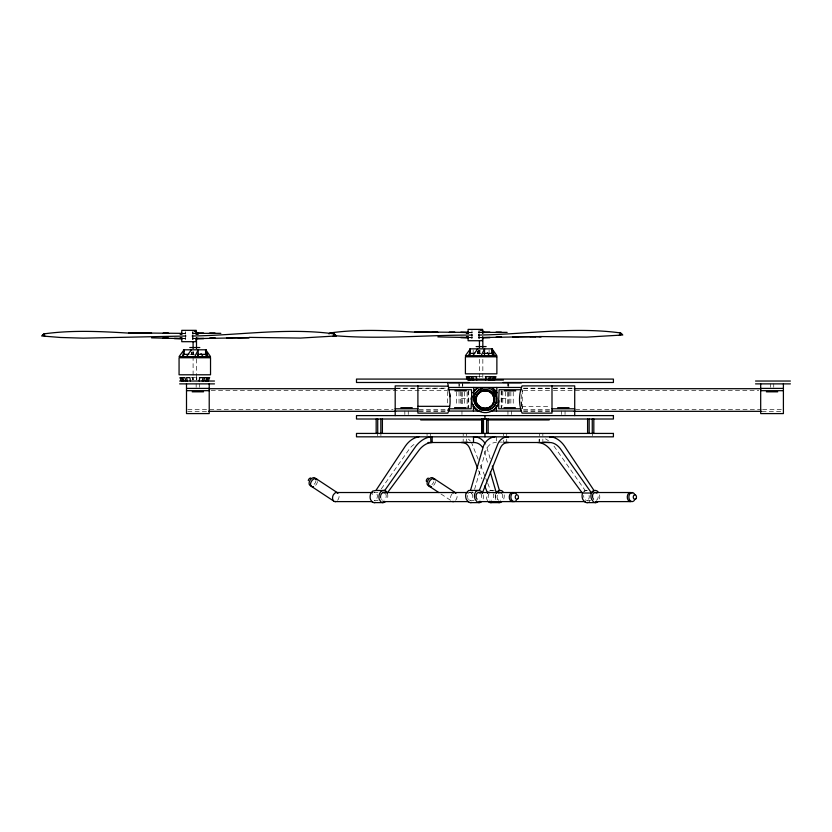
<?xml version="1.0" encoding="UTF-8"?>
<svg xmlns="http://www.w3.org/2000/svg" width="832" height="832" viewBox="0 0 832 832"><rect width="100%" height="100%" fill="white"/><g stroke="black" fill="none" stroke-linecap="round" stroke-linejoin="round"><path stroke-width="0.62" stroke-dasharray="4.16 3.12" d="M185.619 338.853L182.208 338.333L185.619 338.853L185.619 338.114M185.619 333.923L185.619 333.174L183.352 333.372M192.431 338.853L196.976 338.177L192.431 338.853L192.431 338.114M192.431 333.923L192.431 333.174L194.698 333.372M471.962 336.877L471.962 337.896L469.685 337.688M468.551 332.405L471.962 332.758L471.962 332.218L469.685 332.415M478.774 337.158L478.774 337.896L481.042 337.688M482.175 332.53L478.774 332.758L478.774 332.218L481.042 332.415M522.246 407.347L522.246 408.564M196.56 379.891L196.685 377.624M539.011 441.449L539.136 439.182M191.599 354.349L191.724 352.082M196.737 379.891L196.872 377.624M477.932 353.392L478.067 351.125M521.539 394.586L521.019 399.516L521.622 405.912M474.594 489.33L485.638 451.204A20.311 13.915 70.2 0 1 496.392 442.51M337.594 500.282L338.25 499.335A4.742 3.276 -72.6 0 0 338.967 494.79L338.603 493.854M452.078 493.854L451.422 494.79A4.742 3.276 -72.6 0 0 450.715 499.335L451.079 500.282M455.614 500.282L456.279 499.335A4.742 3.276 -72.6 0 0 456.986 494.79L456.622 493.854M381.378 488.79L409.739 448.448A17.212 11.794 -70.2 0 1 415.189 443.799M589.066 501.79L589.919 500.812M583.492 492.17L585.146 490.464L587.673 490.464M583.97 491.109L587.298 490.485M489.091 491.109L491.358 490.277L493.522 491.109M183.352 333.507L185.619 333.174L182.208 333.507L185.619 333.715L183.352 333.528M182.208 333.694L185.619 333.216M468.551 332.738L471.962 332.758M194.698 333.528L192.431 333.715L195.842 333.486L192.431 333.174L194.698 333.507M478.774 332.758L481.042 332.571L478.774 332.218L483.319 332.894M192.431 338.811L194.698 338.645M183.352 338.468L185.619 338.322L182.208 338.51L185.619 338.645L182.208 338.634M469.685 337.511L471.962 337.366L468.551 337.553M482.175 337.542L478.774 337.688L482.175 337.678M192.431 333.382L195.842 333.362M482.175 332.405L478.774 332.426L483.319 332.602M195.842 338.634L192.431 338.645L195.842 338.499L192.431 338.322L194.698 338.468M477.204 353.392L480.74 353.392M190.351 354.349L194.802 354.349M477.994 376.667L483.028 376.667M191.329 377.624L197.943 377.624M396.458 388.18L415.376 388.18M419.193 388.18L447.658 388.18M523.536 388.18L550.711 388.18M553.259 388.18L573.446 388.18M395.689 388.7L446.358 388.7M523.546 388.7L552.126 388.7M553.426 388.7L572.915 388.7M211.193 390.406L447.658 390.406M523.546 390.406L552.126 390.406M553.426 390.406L758.711 390.406M461.334 398.382L468.104 398.382M501.8 398.382L508.57 398.382M521.664 406.328L550.732 406.328M187.803 409.614L393.089 409.614M419.078 409.614L447.658 409.614M523.546 409.614L549.526 409.614M575.515 409.614L761.311 409.614M762.611 409.614L783.401 409.614M419.193 410.852L446.368 410.852M523.536 410.852L550.711 410.852M187.762 411.289L208.593 411.33M419.078 411.33L446.358 411.33M523.546 411.33L549.526 411.33M761.956 411.289L783.401 411.33M494.354 490.422L490.568 490.422L487.698 483.226M374.057 492.523L377.936 492.523M468.489 492.523L473.658 492.523M378.092 500.365L374.306 500.365A4.004 2.818 -82.9 0 0 376.366 499.21A3.9 2.746 -82.9 0 0 376.709 493.678A4.004 2.818 -82.9 0 0 374.057 492.669M474.126 500.365L470.34 500.365A4.004 2.818 82.9 0 0 472.254 499.21M590.543 500.365L586.758 500.365A4.004 2.818 82.9 0 0 588.671 499.21M468.551 337.678L471.962 337.688L468.551 337.542M182.208 333.362L185.619 333.382M482.175 337.553L478.774 337.366L481.042 337.511M498.815 441.979L502.434 442.177M183.352 338.645L185.619 338.811M192.431 333.216L195.842 333.694M440.97 493.969L450.559 500.292M472.014 491.722L473.533 493.012M553.977 446.118L585.146 490.464M487.573 500.812L486.949 499.533A6.136 4.316 -82.9 0 1 486.793 494.853M478.691 349.991L479.669 352.258M478.598 470.694L481.894 478.92M478.13 459.233L472.867 446.035A21.559 14.768 -70.2 0 0 471.765 443.331M480.522 465.234L485.306 477.225M485.784 478.421L487.219 482.019M490.194 458.682L486.46 446.17A25.792 17.67 -70.2 0 0 485.742 444.59M484.266 451.204L487.833 463.497M521.435 405.912L520.988 401.856M192.733 377.624L192.858 379.891M192.91 377.624L193.034 379.891M522.215 390.78L522.246 391.685M191.443 354.349L191.412 352.082L191.391 354.349M773.75 383.874L773.75 387.275M770.338 383.874L770.338 387.275M592.405 433.43L592.405 435.698M565.053 411.06L565.053 414.471M561.652 411.06L561.652 414.471M542.849 433.43L542.849 435.698M542.849 439.109L542.849 442.51M539.458 433.43L539.458 435.698M539.458 439.109L539.458 442.51M522.246 389.698L522.246 409.334M513.23 391.799L513.23 405.538M511.347 411.06L511.347 414.471M510.858 391.799L510.858 405.538M509.194 391.799L509.194 405.538M508.758 384.02L508.758 386.298M508.57 392.267L508.57 405.714M508.29 382.918L508.29 386.318M507.946 411.06L507.946 414.471M507.572 382.481L507.572 386.152M507.572 392.267L507.572 405.714M506.719 433.43L506.719 435.698M506.719 439.109L506.719 442.51M505.294 391.799L505.294 405.538M503.329 433.43L503.329 435.698M503.329 440.242L503.329 442.51M502.788 391.04L502.788 405.714M501.8 391.04L501.8 408.158M501.166 390.551L501.166 408.034M496.392 436.831L496.392 441.844M489.091 349.991L489.091 353.392M482.841 359.278L482.841 377.478M480.002 349.991L480.002 353.392M479.44 330.689L479.44 333.278M479.44 334.578L479.44 338.478M479.44 350.178L479.44 354.078M479.44 359.278L479.44 377.478M478.774 330.647L478.774 333.164M478.774 334.433L478.774 339.477M478.795 349.991L478.795 353.392M473.19 349.991L473.19 353.392M471.962 330.647L471.962 333.164M471.962 334.433L471.962 339.477M468.738 390.551L468.738 408.034M468.104 391.04L468.104 408.158M467.116 392.267L467.116 408.158M466.565 433.43L466.565 435.698M466.575 439.109L466.575 441.376M464.61 391.799L464.61 405.538M463.195 433.43L463.195 435.698M463.185 439.109L463.185 441.376M462.769 384.02L462.769 386.298M462.322 382.481L462.301 386.318M462.322 392.267L462.322 405.714M461.958 411.06L461.958 414.471M461.334 392.267L461.334 405.714M460.71 391.799L460.71 405.538M459.358 384.02L459.358 386.298M459.046 391.799L459.046 405.538M458.9 382.918L458.9 386.318M456.674 391.799L456.674 405.538M447.658 391.498L447.658 405.184M430.435 433.43L430.435 435.698M427.055 433.43L427.055 435.698M408.252 411.06L408.252 414.471M404.841 411.06L404.841 414.471M380.9 433.43L380.9 435.698M377.499 433.43L377.499 435.698M199.566 383.874L199.566 387.275M196.498 358.935L196.498 379.735M196.154 383.874L196.154 387.275M193.658 352.082L193.658 354.349M193.097 331.635L193.097 334.235M193.097 335.535L193.097 339.435M193.097 351.135L193.097 355.035M193.097 356.335L193.097 379.735M192.431 331.604L192.431 334.121M192.431 335.39L192.431 340.434M192.452 352.082L192.452 354.349M185.619 331.604L185.619 334.121M185.619 335.39L185.619 340.434M315.994 480.646A4.545 2.912 -56.6 0 1 312.978 485.274M317.45 481.603A4.545 2.912 -56.6 0 1 315.307 485.576M433.774 481.707A4.545 2.912 -56.6 0 1 431.87 484.619M435.469 481.603A4.545 2.912 -56.6 0 1 432.453 486.231M468.447 439.14A21.559 14.768 -70.2 0 1 470.278 441.002M504.182 494.853A6.136 4.316 -82.9 0 1 503.454 499.533M501.966 493.678A3.9 2.746 -82.9 0 1 501.623 499.221A4.004 2.818 -82.9 0 1 500.302 500.23M497.744 499.221A3.9 2.746 -82.9 0 1 498.087 493.678M498.846 500.23A4.004 2.818 -82.9 0 1 497.65 499.21M495.778 499.533A6.136 4.316 -82.9 0 1 495.622 494.853M387.41 493.366A6.136 4.316 -82.9 0 1 387.036 499.533M385.549 493.678A3.9 2.746 -82.9 0 1 385.206 499.221A4.004 2.818 -82.9 0 1 383.874 500.23M381.326 499.221A3.9 2.746 -82.9 0 1 380.931 498.41M382.429 500.23A4.004 2.818 -82.9 0 1 381.774 499.834M372.237 494.489A3.9 2.746 -82.9 0 1 372.736 493.678M493.137 493.678A3.9 2.746 -82.9 0 1 492.794 499.221A4.004 2.818 -82.9 0 1 491.462 500.23M489.154 493.678A3.9 2.746 -82.9 0 0 488.81 499.221A4.004 2.818 -82.9 0 0 490.017 500.23M494.998 493.366A6.136 4.316 -82.9 0 1 494.614 499.533M545.449 438.849A26.915 18.45 70.2 0 1 548.465 440.742M468.281 499.221A3.9 2.746 82.9 0 1 467.782 498.41M467.449 497.463A3.9 2.746 82.9 0 1 467.324 495.435M471.817 493.678A3.9 2.746 82.9 0 1 472.15 499.221M467.938 493.678A4.004 2.818 82.9 0 1 468.489 493.064M469.134 492.669A4.004 2.818 82.9 0 1 471.91 493.678M469.602 500.23A4.004 2.818 82.9 0 1 468.905 499.834M583.866 497.463A3.9 2.746 82.9 0 1 583.742 495.435M589.066 495.435A3.9 2.746 82.9 0 1 588.578 499.221M586.019 500.23A4.004 2.818 82.9 0 1 585.322 499.834M596.305 500.23A4.004 2.818 82.9 0 0 597.501 499.21A3.9 2.746 82.9 0 0 597.168 493.678M599.529 494.853A6.136 4.316 82.9 0 1 599.373 499.533M480.75 493.678A3.9 2.746 82.9 0 1 481.094 499.221A4.004 2.818 82.9 0 1 479.887 500.23M483.111 494.853A6.136 4.316 82.9 0 1 482.955 499.533M483.319 337.23L478.774 337.896L483.319 337.22M471.962 337.854L468.551 337.376L471.962 337.896M477.776 353.392L477.755 351.125L477.734 353.392"/><path stroke-width="1.25" d="M185.619 336.43L185.619 335.598M192.431 336.43L192.431 335.598M471.962 335.473L471.962 334.641M478.774 335.473L478.774 334.641M198.162 354.349L198.13 356.616L198.203 354.349M484.474 355.659L484.546 348.847L481.135 355.659M185.619 336.014L83.283 338.156L60.497 337.48L41.621 335.951L43.805 334.006A2.725 0.894 0 0 1 44.876 333.757C73.445 329.878 102.378 331.5 131.04 333.247M471.609 396.126L471.151 408.793L448.895 408.793M476.216 397.176C472.493 409.854 494.302 412.724 494 399.516C494.447 387.244 474.136 388.367 476.029 400.483M498.451 400.462L498.108 403.042A13.624 13.624 0 0 0 498.524 400.702M447.658 382.481C449.405 392.288 452.098 403.541 447.814 413.14L417.903 413.14L417.903 385.892M199.191 381.035L199.67 377.624M485.534 380.078L486.013 376.667M184.028 349.804L182.655 356.616L184.028 354.349L184.028 349.804L179.067 356.616L210.527 356.616L205.764 349.804M470.371 348.847L468.998 355.659L470.371 353.392L470.371 348.847L465.41 355.659L496.87 355.659L492.107 348.847M202.259 381.035L203.06 377.624L199.399 377.624M488.592 380.078L489.403 376.667L485.264 376.667M203.715 381.035L204.672 377.624M490.058 380.078L491.015 376.667M205.702 381.035L206.877 377.624L203.871 377.624M492.034 380.078L493.22 376.667L490.214 376.667M206.804 381.035L208.104 377.624M493.147 380.078L494.447 376.667M481.489 492.263L482.362 493.012L500.209 448.334A16.078 11.014 70.2 0 1 507.395 442.53L508.487 442.51L504.858 442.312M208.208 381.035L209.654 377.624L207.303 377.624M494.551 380.078L495.997 376.667L493.646 376.667M447.803 410.467L448.323 409.334M537.742 442.51L538.949 442.582A21.434 14.685 70.2 0 1 551.637 451.214L582.494 493.366A6.136 4.316 82.9 0 0 582.868 499.533L584.636 501.79A6.323 4.451 82.9 0 0 588.037 502.403M194.802 356.616L198.203 349.804L198.203 356.616M447.658 386.183L395.19 385.892L395.19 415.605M574.714 415.605L574.714 385.892L522.08 385.892C518.669 394.566 518.669 404.466 522.08 413.14L552.001 413.14L552.001 385.892M484.713 485.961L487.542 493.012L488.114 492.086M490.318 472.108L496.371 493.012C497.442 490.225 501.602 489.216 503.204 492.086M375.336 502.403A6.323 4.451 -82.9 0 1 372.008 501.79L370.531 499.533A6.136 4.316 -82.9 0 1 370.906 493.366L372.674 491.109L375.918 490.464L405.402 446.025A22.703 15.558 -70.2 0 1 418.839 436.904M384.748 490.464L415.927 446.118A26.915 18.45 -70.2 0 1 430.643 436.914L432.162 436.831L432.162 442.51L430.955 442.582A21.434 14.685 -70.2 0 0 418.257 451.214L387.244 493.022L384.748 490.464L375.918 490.464M186.524 356.616L191.391 349.804M472.867 355.659L477.734 348.847M182.354 356.616L184.028 354.349M468.697 355.659L470.371 353.392M494.738 408.949L496.746 406.328A13.624 13.624 0 0 1 491.764 411.32M249.278 337.376L300.446 338.073L336.45 335.93L334.246 334.006A2.725 0.894 0 0 0 333.185 333.757C286.364 327.59 239.325 335.296 192.431 336.014M539.022 336.534L586.789 337.116L622.773 334.994L620.578 333.05A2.725 0.894 0 0 0 619.518 332.8C572.707 326.633 525.668 334.339 478.774 335.057M582.66 493.022L591.49 493.022L593.986 490.464L564.491 446.025A22.703 15.558 70.2 0 0 549.786 436.842L549.786 437.507M328.994 333.944L330.148 333.05A2.725 0.894 0 0 1 331.209 332.8C360.162 328.879 389.48 330.585 418.517 332.363M487.542 493.012L488.301 492.367M496.371 493.012L499.398 490.422L492.315 466.003M492.835 410.498L494.582 409.146M332.696 336.367L335.4 334.901M619.039 335.41L621.743 333.944M43.337 334.277L44.876 333.757M329.68 333.32L331.209 332.8M468.551 332.717L466.284 333.05L468.551 332.738M493.074 353.309L492.107 353.392L493.095 354.91M482.175 337.678L490.131 337.532L482.175 337.542M468.551 337.542L460.606 337.532L468.551 337.678M468.551 337.553L437.892 336.908M467.47 442.177L461.417 442.51L462.509 442.53A16.078 11.014 -70.2 0 1 469.695 448.334L477.662 468.343M232.17 337.761L226.491 337.854L249.278 337.605L195.842 338.634M237.848 337.657L249.278 337.615M535.621 336.586L541.299 336.7L518.513 336.742M195.842 333.362L220.823 333.33M482.175 332.405L507.156 332.374M529.942 336.669L482.175 337.553M471.962 335.057C426.161 335.015 380.297 339.508 334.537 335.67M480.293 330.689L482.841 330.689L482.841 333.278M194.355 331.635L196.498 331.635L196.498 334.235M481.666 340.735L468.104 340.735L468.104 336.95M482.383 340.735L482.633 336.95M195.322 341.692L181.761 341.692L181.761 337.906M196.04 341.692L196.29 337.906M476.143 346.58L486.138 346.58M189.8 347.537L199.794 347.537M469.789 348.847L492.492 348.847M183.446 349.804L206.149 349.804M469.789 353.392L474.625 353.392M483.642 353.392L492.492 353.392M183.446 354.349L188.833 354.349M197.298 354.349L205.962 354.349M468.562 376.667L466.284 376.667L467.73 380.078M472.17 376.667L469.061 376.667L470.246 380.078M477.183 376.667L472.867 376.667L473.678 380.078M182.229 377.624L179.941 377.624L181.386 381.035M468.53 380.078L503.391 380.078M179.629 381.035L214.49 381.035M755.539 381.035L790.4 381.035M469.383 382.481L356.491 382.481L356.491 379.08L613.413 379.08L613.413 382.481L503.121 382.481M449.249 382.918L521.342 382.918M179.629 383.874L214.49 383.874M755.539 383.874L790.4 383.874M449.249 387.452L521.342 387.452M186.503 388.409L209.217 388.409M760.687 388.409L783.401 388.409M208.593 388.7L395.689 388.7M574.215 388.7L761.311 388.7M449.249 389.73L471.494 389.73L471.952 402.386A13.811 13.811 0 0 0 498.638 402.386L499.096 389.73L521.342 389.73M186.503 390.676L209.217 390.676M760.687 390.686L783.401 390.686M454.917 390.863L466.274 390.863M504.317 390.863L515.674 390.863M192.182 391.82L203.538 391.82M766.366 391.82L777.722 391.82M417.903 406.328L449.498 406.328M400.868 407.659L412.225 407.659M454.574 407.659L465.93 407.659M503.974 407.659L515.32 407.659M557.679 407.659L569.036 407.659M395.19 408.793L417.903 408.793M520.998 408.793L498.742 408.793L498.742 400.712M552.001 408.793L574.714 408.793M395.19 411.06L417.903 411.06M448.895 411.06L481.052 411.06M490.152 411.06L520.998 411.06M552.001 411.06L574.714 411.06M208.593 411.33L395.689 411.33M574.215 411.33L761.311 411.33M420.722 419.952L482.383 419.952M487.521 419.952L549.182 419.952M427.97 442.51L473.512 442.51A20.311 13.915 -70.2 0 1 482.56 447.47M504.15 442.51L549.786 442.51A17.212 11.794 70.2 0 1 560.165 448.448L591.49 493.022M336.544 492.523L372.757 492.523M383.105 492.523L467.501 492.523M478.837 492.523L582.629 492.523M594.266 492.523L630.49 492.523M335.119 501.602L372.653 501.602M383.011 501.602L468.676 501.602M478.806 501.602L585.177 501.602M595.535 501.602L630.49 501.602M374.171 502.622L383.001 502.622M470.475 502.622L479.315 502.622M490.589 502.622L499.418 502.622M586.903 502.622L595.733 502.622M182.208 338.634L151.559 337.854M145.881 333.268L151.559 333.31L128.773 332.873L182.208 333.362M468.551 332.405L415.116 331.926L432.224 332.353M145.881 333.247L128.773 332.862M415.116 331.906L420.794 332.114M543.691 442.177L549.65 442.51M470.87 490.485L468.582 490.485L466.066 493.366A6.136 4.316 82.9 0 0 466.45 499.533L468.218 501.79A6.323 4.451 82.9 0 0 471.609 502.403M619.518 332.8L621.057 333.32M333.185 333.757L334.714 334.277M42.65 334.901L45.354 336.367M434.803 479.107L456.071 493.137A4.451 3.078 -72.6 0 0 452.858 493.126M429.239 486.231L438.838 492.565M316.784 479.107L338.052 493.137A4.451 3.078 -72.6 0 0 334.838 493.126L333.403 494.79A4.742 3.276 -72.6 0 0 332.696 499.335L333.611 500.999A4.451 3.078 -72.6 0 0 335.972 501.457M311.22 486.231L333.611 500.999M492.835 388.534L496.746 392.704A13.624 13.624 0 0 0 491.764 387.712M598.208 492.086C596.43 489.226 592.051 490.152 591.323 493.366A6.136 4.316 82.9 0 0 591.708 499.533L593.466 501.79A6.323 4.451 82.9 0 0 597.896 501.79M487.323 352.747L489.414 355.659M200.98 353.704L203.07 356.616M206.263 355.108L207.251 356.616M482.362 493.012C481.073 489.455 475.748 489.538 474.906 493.366A6.136 4.316 82.9 0 0 475.28 499.533L477.048 501.79A6.323 4.451 82.9 0 0 481.478 501.79M387.244 493.022C386.142 489.174 380.817 489.84 379.735 493.366A6.136 4.316 -82.9 0 0 379.361 499.533L380.838 501.79A6.323 4.451 -82.9 0 0 385.268 501.79M448.011 389.033L448.323 389.698M467.834 376.667L469.134 380.078M181.49 377.624L182.79 381.035M491.91 348.847L493.282 355.659L491.91 353.392L491.91 348.847L494.447 355.659M205.577 349.804L206.939 356.616L205.577 354.349L205.577 349.804L208.104 356.616M183.903 381.035L182.728 377.624L184.922 377.624L185.89 381.035M471.266 376.667L472.222 380.078M187.335 381.035L186.524 377.624L189.925 377.624L190.403 381.035M449.571 393.089L450.206 396.677M476.268 376.667L476.746 380.078M430.643 436.914L430.955 442.582M783.401 383.874L783.401 413.587L760.687 413.587L760.687 383.874M593.819 419.006L593.819 433.43M592.259 419.006L592.259 433.43M589.15 419.006L589.15 433.43M587.59 419.006L587.59 433.43M508.435 437.507L508.435 436.831A21.559 14.768 70.2 0 0 497.037 446.035L479.336 490.422L470.506 490.422L483.434 446.17A25.792 17.67 70.2 0 1 494.967 436.862M496.818 387.452L496.818 398.809A11.523 11.523 0 0 1 485.295 410.332A11.523 11.523 0 0 1 473.772 398.809L473.772 387.452M496.475 406.016L496.475 411.06M488.155 419.006L488.155 433.43M486.595 419.006L486.595 433.43M484.952 415.605L484.952 419.006M484.952 433.43L484.952 436.831M483.486 419.006L483.486 433.43M482.841 337.178L482.841 347.578M482.633 333.164L482.633 329.378L468.104 329.378L468.104 333.164M481.926 419.006L481.926 433.43M481.728 419.006L481.728 433.43M479.44 341.078L479.44 347.578M473.512 442.51L473.512 436.831L474.937 436.862A25.792 17.67 -70.2 0 1 484.91 443.134M473.429 404.758L473.429 411.06M382.398 419.006L382.398 433.43M380.838 419.006L380.838 433.43M377.728 419.006L377.728 433.43M376.168 419.006L376.168 433.43M209.217 383.874L209.217 413.577L186.503 413.577L186.503 383.874M196.498 338.135L196.498 348.535M196.29 334.121L196.29 330.335L181.761 330.335L181.761 334.121M193.097 342.035L193.097 348.535M308.298 480.584A2.267 1.456 -56.6 0 1 310.7 477.984M311.189 485.826A4.545 2.912 -56.6 0 1 310.44 479.648A4.545 2.912 -56.6 0 1 316.004 479.648M313.518 486.647A4.545 2.912 -56.6 0 1 311.251 481.603A4.545 2.912 -56.6 0 1 317.231 479.762M513.292 501.457A4.545 3.214 -90 0 1 509.278 496.475A4.545 3.214 -90 0 1 514.072 493.137M514.904 501.457A4.545 3.214 -90 0 1 510.973 495.893A4.545 3.214 -90 0 1 516.339 493.854M516.339 500.282A4.545 3.214 -90 0 1 515.674 500.999M430.082 485.69A4.545 2.912 -56.6 0 1 427.086 483.122A4.545 2.912 -56.6 0 1 430.435 477.974A4.545 2.912 -56.6 0 1 434.023 479.648M426.431 481.499A2.267 1.456 -56.6 0 1 428.282 478.057M431.538 486.647A4.545 2.912 -56.6 0 1 429.27 481.603A4.545 2.912 -56.6 0 1 435.25 479.762M453.991 501.457A4.451 3.078 -72.6 0 1 452.327 501.457M631.322 501.457A4.545 3.214 -90 0 1 627.297 496.475A4.545 3.214 -90 0 1 632.091 493.137M632.923 501.457A4.545 3.214 -90 0 1 629.075 498.618A4.545 3.214 -90 0 1 630.739 492.95A4.545 3.214 -90 0 1 634.868 494.79M634.868 499.335A4.545 3.214 -90 0 1 633.693 500.999M498.607 493.064A4.004 2.818 -82.9 0 1 501.415 493.064M501.686 501.79A6.323 4.451 -82.9 0 1 497.255 501.79M491.754 502.403A6.323 4.451 -82.9 0 1 488.426 501.79M380.609 497.463A3.9 2.746 -82.9 0 1 380.578 496.444M380.734 495.435A3.9 2.746 -82.9 0 1 381.566 493.678A4.004 2.818 -82.9 0 1 384.998 493.064M480.126 493.064A4.004 2.818 82.9 0 0 476.767 493.678A3.9 2.746 82.9 0 0 476.278 497.463M596.544 493.064A4.004 2.818 82.9 0 0 593.195 493.678A3.9 2.746 82.9 0 0 592.696 497.463M593.528 499.221A3.9 2.746 82.9 0 1 593.039 498.41M477.11 499.221A3.9 2.746 82.9 0 1 476.611 498.41M473.429 399.703A11.523 11.523 0 0 1 481.967 388.575M493.106 391.56A11.523 11.523 0 0 1 494.936 393.942M495.394 394.836A11.523 11.523 0 0 1 496.08 396.729M472.982 392.798A13.811 13.811 0 0 1 478.046 387.743M491.858 387.743A13.811 13.811 0 0 1 496.912 392.798M479.409 407.514A9.641 9.641 0 0 1 477.714 405.642M476.57 403.406A9.641 9.641 0 0 1 491.889 392.829M473.616 399.516A11.336 11.336 0 0 1 475.134 393.848M475.665 393.016A11.336 11.336 0 0 1 476.934 391.498M478.556 405.912A9.048 9.048 0 0 0 493.688 401.856A9.048 9.048 0 0 0 482.612 390.78A9.048 9.048 0 0 0 478.556 405.912A9.079 9.058 -90 0 0 484.952 408.564A9.079 9.058 -90 0 0 491.348 405.985M478.556 393.047A9.079 9.058 -90 0 1 484.952 390.406M492.783 394.992A8.913 8.746 -90 0 1 492.783 404.04M484.952 390.468A9.079 9.058 -90 0 1 491.348 393.12M471.786 395.99L471.328 399.516A13.624 13.624 0 0 1 471.786 395.99M475.322 389.886L473.148 392.704A13.624 13.624 0 0 1 478.14 387.712L475.322 389.886M182.208 333.674L179.941 334.006L182.208 333.694M198.11 333.247L195.842 333.445L203.788 333.33L198.11 333.247M484.453 332.29L482.175 332.478L490.131 332.384L484.453 332.29M198.11 338.406L195.842 338.562L203.788 338.51L195.842 338.51L198.11 338.406M182.208 338.541L174.262 338.489L182.208 338.562M468.551 332.488L460.606 332.384L468.551 332.53M215.145 338.156L209.466 338.322L215.145 338.166M501.488 337.199L495.81 337.355L501.488 337.21M518.513 336.783L512.834 336.898L518.513 336.804M168.584 333.32L162.906 333.351L168.584 333.33M454.927 332.374L449.249 332.394L454.927 332.374M501.488 332.374L495.81 332.374L501.488 332.394M215.145 333.33L209.466 333.33L215.145 333.351M496.87 356.803L465.41 356.803L465.41 373.828L496.87 373.828L496.87 356.803M210.527 357.75L179.067 357.75L179.067 374.785L210.527 374.785L210.527 357.75M613.413 415.605L356.491 415.605L356.491 419.006L613.413 419.006L613.413 415.605M613.413 433.43L356.491 433.43L356.491 436.831L613.413 436.831L613.413 433.43M535.621 336.648L529.942 336.627L535.621 336.658M437.892 332.363L432.224 332.311L437.892 332.363M168.584 338.312L162.906 338.166L168.584 338.322M468.551 337.376L466.284 337.064L468.551 337.397M198.11 334.006L195.842 333.694L198.11 334.006M182.208 338.333L179.941 338.021L182.208 338.354M478.14 411.32L473.148 406.328A13.624 13.624 0 0 0 478.14 411.32M517.982 498.67A2.267 1.602 -90 0 0 517.265 494.874A2.267 1.602 -90 0 0 515.299 497.65A2.267 1.602 -90 0 0 517.982 498.67M636.012 498.67A2.267 1.602 -90 0 0 635.284 494.874A2.267 1.602 -90 0 0 633.318 497.65A2.267 1.602 -90 0 0 636.012 498.67M478.078 407.67A11.357 11.357 0 0 0 496.6 401.066A11.357 11.357 0 0 0 481.614 388.326A11.357 11.357 0 0 0 478.078 407.67M479.19 406.359A9.641 9.641 0 0 0 494.905 400.754A9.641 9.641 0 0 0 482.186 389.938A9.641 9.641 0 0 0 479.19 406.359"/></g></svg>
